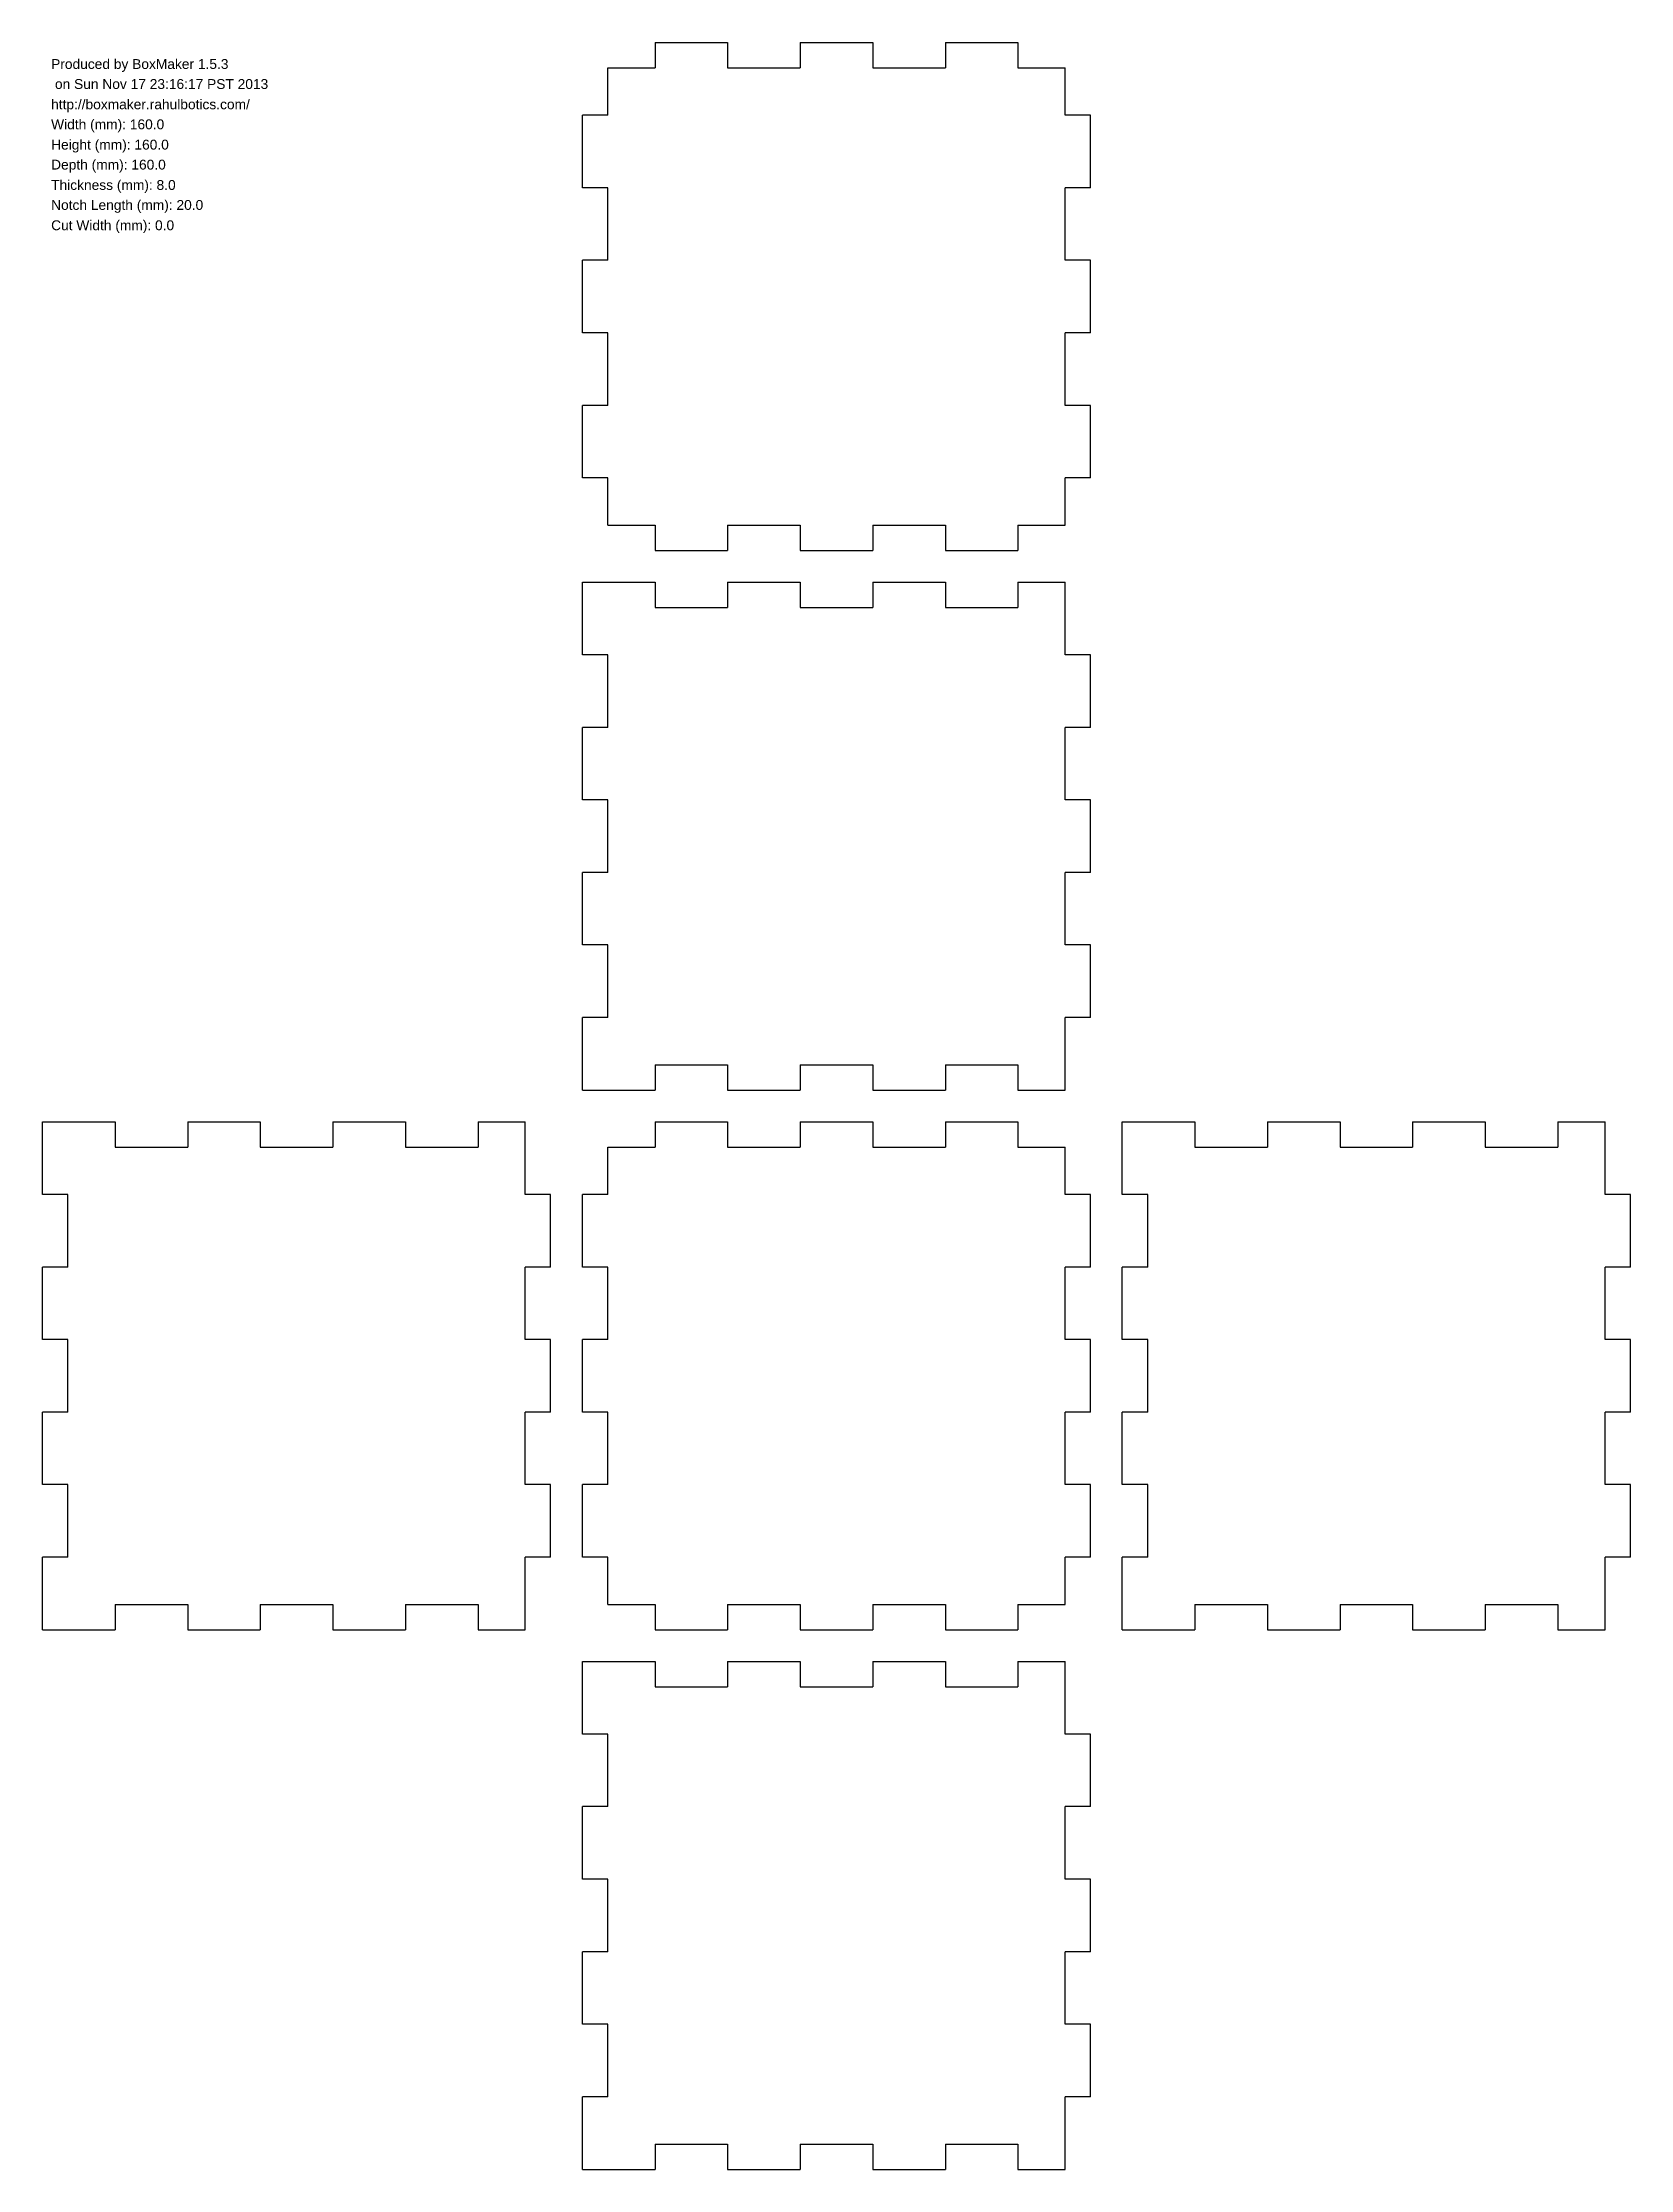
# Model space of a CAD drawing. Header units: millimetres. Extents: x 10 to 510, y 10 to 680.
import ezdxf

# ---------------------------------------------------------------- set-up
doc = ezdxf.new("R2010")
doc.units = ezdxf.units.MM

msp = doc.modelspace()

# ---------------------------------------------------------------- linework, layer by layer
at = {"layer": 'P'}
for points in [[(202.847, 680.014), (202.847, 672.006)], [(202.847, 680.014), (225.707, 680.014)], [(225.707, 680.014), (225.707, 672.006)], [(248.567, 680.014), (248.567, 672.006)], [(248.567, 680.014), (271.427, 680.014)], [(271.427, 680.014), (271.427, 672.006)], [(294.287, 680.014), (294.287, 672.006)], [(294.287, 680.014), (317.13, 680.014)], [(317.13, 680.014), (317.13, 672.006)], [(187.995, 672.006), (202.847, 672.006)], [(187.995, 657.154), (187.995, 672.006)], [(225.707, 672.006), (248.567, 672.006)], [(271.427, 672.006), (294.287, 672.006)], [(317.13, 672.006), (331.982, 672.006)], [(331.982, 657.154), (331.982, 672.006)], [(179.987, 634.294), (179.987, 657.154)], [(187.995, 657.154), (179.987, 657.154)], [(339.99, 657.154), (331.982, 657.154)], [(339.99, 634.294), (339.99, 657.154)], [(187.995, 634.294), (179.987, 634.294)], [(187.995, 611.434), (187.995, 634.294)], [(331.982, 611.434), (331.982, 634.294)], [(339.99, 634.294), (331.982, 634.294)], [(179.987, 588.574), (179.987, 611.434)], [(187.995, 611.434), (179.987, 611.434)], [(339.99, 611.434), (331.982, 611.434)], [(339.99, 588.574), (339.99, 611.434)], [(187.995, 588.574), (179.987, 588.574)], [(187.995, 565.714), (187.995, 588.574)], [(331.982, 565.714), (331.982, 588.574)], [(339.99, 588.574), (331.982, 588.574)], [(179.987, 542.872), (179.987, 565.714)], [(187.995, 565.714), (179.987, 565.714)], [(339.99, 565.714), (331.982, 565.714)], [(339.99, 542.872), (339.99, 565.714)], [(187.995, 542.872), (179.987, 542.872)], [(187.995, 528.003), (187.995, 542.872)], [(331.982, 528.003), (331.982, 542.872)], [(339.99, 542.872), (331.982, 542.872)], [(187.995, 528.003), (202.847, 528.003)], [(202.847, 528.003), (202.847, 520.012)], [(225.707, 528.003), (225.707, 520.012)], [(225.707, 528.003), (248.567, 528.003)], [(248.567, 528.003), (248.567, 520.012)], [(271.427, 528.003), (271.427, 520.012)], [(271.427, 528.003), (294.287, 528.003)], [(294.287, 528.003), (294.287, 520.012)], [(317.13, 528.003), (317.13, 520.012)], [(317.13, 528.003), (331.982, 528.003)], [(202.847, 520.012), (225.707, 520.012)], [(248.567, 520.012), (271.427, 520.012)], [(294.287, 520.012), (317.13, 520.012)], [(179.987, 510.011), (202.847, 510.011)], [(179.987, 487.151), (179.987, 510.011)], [(202.847, 510.011), (202.847, 502.003)], [(225.707, 510.011), (225.707, 502.003)], [(225.707, 510.011), (248.567, 510.011)], [(248.567, 510.011), (248.567, 502.003)], [(271.427, 510.011), (271.427, 502.003)], [(271.427, 510.011), (294.287, 510.011)], [(294.287, 510.011), (294.287, 502.003)], [(317.13, 510.011), (317.13, 502.003)], [(317.13, 510.011), (331.982, 510.011)], [(331.982, 487.151), (331.982, 510.011)], [(202.847, 502.003), (225.707, 502.003)], [(248.567, 502.003), (271.427, 502.003)], [(294.287, 502.003), (317.13, 502.003)], [(187.995, 487.151), (179.987, 487.151)], [(187.995, 464.291), (187.995, 487.151)], [(339.99, 487.151), (331.982, 487.151)], [(339.99, 464.291), (339.99, 487.151)], [(179.987, 441.431), (179.987, 464.291)], [(187.995, 464.291), (179.987, 464.291)], [(331.982, 441.431), (331.982, 464.291)], [(339.99, 464.291), (331.982, 464.291)], [(187.995, 441.431), (179.987, 441.431)], [(187.995, 418.571), (187.995, 441.431)], [(339.99, 441.431), (331.982, 441.431)], [(339.99, 418.571), (339.99, 441.431)], [(179.987, 395.728), (179.987, 418.571)], [(187.995, 418.571), (179.987, 418.571)], [(331.982, 395.728), (331.982, 418.571)], [(339.99, 418.571), (331.982, 418.571)], [(187.995, 395.728), (179.987, 395.728)], [(187.995, 372.868), (187.995, 395.728)], [(339.99, 395.728), (331.982, 395.728)], [(339.99, 372.868), (339.99, 395.728)], [(179.987, 350.008), (179.987, 372.868)], [(187.995, 372.868), (179.987, 372.868)], [(331.982, 350.008), (331.982, 372.868)], [(339.99, 372.868), (331.982, 372.868)], [(202.847, 357.999), (202.847, 350.008)], [(202.847, 357.999), (225.707, 357.999)], [(225.707, 357.999), (225.707, 350.008)], [(248.567, 357.999), (248.567, 350.008)], [(248.567, 357.999), (271.427, 357.999)], [(271.427, 357.999), (271.427, 350.008)], [(294.287, 357.999), (294.287, 350.008)], [(294.287, 357.999), (317.13, 357.999)], [(317.13, 357.999), (317.13, 350.008)], [(179.987, 350.008), (202.847, 350.008)], [(225.707, 350.008), (248.567, 350.008)], [(271.427, 350.008), (294.287, 350.008)], [(317.13, 350.008), (331.982, 350.008)], [(10.001, 340.007), (32.844, 340.007)], [(10.001, 317.147), (10.001, 340.007)], [(32.844, 340.007), (32.844, 331.999)], [(55.704, 340.007), (55.704, 331.999)], [(55.704, 340.007), (78.564, 340.007)], [(78.564, 340.007), (78.564, 331.999)], [(101.424, 340.007), (101.424, 331.999)], [(101.424, 340.007), (124.284, 340.007)], [(124.284, 340.007), (124.284, 331.999)], [(147.144, 340.007), (147.144, 331.999)], [(147.144, 340.007), (161.996, 340.007)], [(161.996, 317.147), (161.996, 340.007)], [(202.847, 340.007), (202.847, 331.999)], [(202.847, 340.007), (225.707, 340.007)], [(225.707, 340.007), (225.707, 331.999)], [(248.567, 340.007), (248.567, 331.999)], [(248.567, 340.007), (271.427, 340.007)], [(271.427, 340.007), (271.427, 331.999)], [(294.287, 340.007), (294.287, 331.999)], [(294.287, 340.007), (317.13, 340.007)], [(317.13, 340.007), (317.13, 331.999)], [(349.991, 340.007), (372.851, 340.007)], [(349.991, 317.147), (349.991, 340.007)], [(372.851, 340.007), (372.851, 331.999)], [(395.711, 340.007), (395.711, 331.999)], [(395.711, 340.007), (418.571, 340.007)], [(418.571, 340.007), (418.571, 331.999)], [(441.413, 340.007), (441.413, 331.999)], [(441.413, 340.007), (464.273, 340.007)], [(464.273, 340.007), (464.273, 331.999)], [(487.133, 340.007), (487.133, 331.999)], [(487.133, 340.007), (501.985, 340.007)], [(501.985, 317.147), (501.985, 340.007)], [(32.844, 331.999), (55.704, 331.999)], [(78.564, 331.999), (101.424, 331.999)], [(124.284, 331.999), (147.144, 331.999)], [(187.995, 331.999), (202.847, 331.999)], [(187.995, 317.147), (187.995, 331.999)], [(225.707, 331.999), (248.567, 331.999)], [(271.427, 331.999), (294.287, 331.999)], [(317.13, 331.999), (331.982, 331.999)], [(331.982, 317.147), (331.982, 331.999)], [(372.851, 331.999), (395.711, 331.999)], [(418.571, 331.999), (441.413, 331.999)], [(464.273, 331.999), (487.133, 331.999)], [(17.992, 317.147), (10.001, 317.147)], [(17.992, 294.287), (17.992, 317.147)], [(169.986, 317.147), (161.996, 317.147)], [(169.986, 294.287), (169.986, 317.147)], [(179.987, 294.287), (179.987, 317.147)], [(187.995, 317.147), (179.987, 317.147)], [(339.99, 317.147), (331.982, 317.147)], [(339.99, 294.287), (339.99, 317.147)], [(357.981, 317.147), (349.991, 317.147)], [(357.981, 294.287), (357.981, 317.147)], [(509.993, 317.147), (501.985, 317.147)], [(509.993, 294.287), (509.993, 317.147)], [(10.001, 271.427), (10.001, 294.287)], [(17.992, 294.287), (10.001, 294.287)], [(161.996, 271.427), (161.996, 294.287)], [(169.986, 294.287), (161.996, 294.287)], [(187.995, 294.287), (179.987, 294.287)], [(187.995, 271.427), (187.995, 294.287)], [(331.982, 271.427), (331.982, 294.287)], [(339.99, 294.287), (331.982, 294.287)], [(349.991, 271.427), (349.991, 294.287)], [(357.981, 294.287), (349.991, 294.287)], [(501.985, 271.427), (501.985, 294.287)], [(509.993, 294.287), (501.985, 294.287)], [(17.992, 271.427), (10.001, 271.427)], [(17.992, 248.585), (17.992, 271.427)], [(169.986, 271.427), (161.996, 271.427)], [(169.986, 248.585), (169.986, 271.427)], [(179.987, 248.585), (179.987, 271.427)], [(187.995, 271.427), (179.987, 271.427)], [(339.99, 271.427), (331.982, 271.427)], [(339.99, 248.585), (339.99, 271.427)], [(357.981, 271.427), (349.991, 271.427)], [(357.981, 248.585), (357.981, 271.427)], [(509.993, 271.427), (501.985, 271.427)], [(509.993, 248.585), (509.993, 271.427)], [(10.001, 225.725), (10.001, 248.585)], [(17.992, 248.585), (10.001, 248.585)], [(161.996, 225.725), (161.996, 248.585)], [(169.986, 248.585), (161.996, 248.585)], [(187.995, 248.585), (179.987, 248.585)], [(187.995, 225.725), (187.995, 248.585)], [(331.982, 225.725), (331.982, 248.585)], [(339.99, 248.585), (331.982, 248.585)], [(349.991, 225.725), (349.991, 248.585)], [(357.981, 248.585), (349.991, 248.585)], [(501.985, 225.725), (501.985, 248.585)], [(509.993, 248.585), (501.985, 248.585)], [(17.992, 225.725), (10.001, 225.725)], [(17.992, 202.865), (17.992, 225.725)], [(169.986, 225.725), (161.996, 225.725)], [(169.986, 202.865), (169.986, 225.725)], [(179.987, 202.865), (179.987, 225.725)], [(187.995, 225.725), (179.987, 225.725)], [(339.99, 225.725), (331.982, 225.725)], [(339.99, 202.865), (339.99, 225.725)], [(357.981, 225.725), (349.991, 225.725)], [(357.981, 202.865), (357.981, 225.725)], [(509.993, 225.725), (501.985, 225.725)], [(509.993, 202.865), (509.993, 225.725)], [(10.001, 180.005), (10.001, 202.865)], [(17.992, 202.865), (10.001, 202.865)], [(161.996, 180.005), (161.996, 202.865)], [(169.986, 202.865), (161.996, 202.865)], [(187.995, 202.865), (179.987, 202.865)], [(187.995, 188.013), (187.995, 202.865)], [(331.982, 188.013), (331.982, 202.865)], [(339.99, 202.865), (331.982, 202.865)], [(349.991, 180.005), (349.991, 202.865)], [(357.981, 202.865), (349.991, 202.865)], [(501.985, 180.005), (501.985, 202.865)], [(509.993, 202.865), (501.985, 202.865)], [(32.844, 188.013), (32.844, 180.005)], [(32.844, 188.013), (55.704, 188.013)], [(55.704, 188.013), (55.704, 180.005)], [(78.564, 188.013), (78.564, 180.005)], [(78.564, 188.013), (101.424, 188.013)], [(101.424, 188.013), (101.424, 180.005)], [(124.284, 188.013), (124.284, 180.005)], [(124.284, 188.013), (147.144, 188.013)], [(147.144, 188.013), (147.144, 180.005)], [(187.995, 188.013), (202.847, 188.013)], [(202.847, 188.013), (202.847, 180.005)], [(225.707, 188.013), (225.707, 180.005)], [(225.707, 188.013), (248.567, 188.013)], [(248.567, 188.013), (248.567, 180.005)], [(271.427, 188.013), (271.427, 180.005)], [(271.427, 188.013), (294.287, 188.013)], [(294.287, 188.013), (294.287, 180.005)], [(317.13, 188.013), (317.13, 180.005)], [(317.13, 188.013), (331.982, 188.013)], [(372.851, 188.013), (372.851, 180.005)], [(372.851, 188.013), (395.711, 188.013)], [(395.711, 188.013), (395.711, 180.005)], [(418.571, 188.013), (418.571, 180.005)], [(418.571, 188.013), (441.413, 188.013)], [(441.413, 188.013), (441.413, 180.005)], [(464.273, 188.013), (464.273, 180.005)], [(464.273, 188.013), (487.133, 188.013)], [(487.133, 188.013), (487.133, 180.005)], [(10.001, 180.005), (32.844, 180.005)], [(55.704, 180.005), (78.564, 180.005)], [(101.424, 180.005), (124.284, 180.005)], [(147.144, 180.005), (161.996, 180.005)], [(202.847, 180.005), (225.707, 180.005)], [(248.567, 180.005), (271.427, 180.005)], [(294.287, 180.005), (317.13, 180.005)], [(349.991, 180.005), (372.851, 180.005)], [(395.711, 180.005), (418.571, 180.005)], [(441.413, 180.005), (464.273, 180.005)], [(487.133, 180.005), (501.985, 180.005)], [(179.987, 170.004), (202.847, 170.004)], [(179.987, 147.144), (179.987, 170.004)], [(202.847, 170.004), (202.847, 162.013)], [(225.707, 170.004), (225.707, 162.013)], [(225.707, 170.004), (248.567, 170.004)], [(248.567, 170.004), (248.567, 162.013)], [(271.427, 170.004), (271.427, 162.013)], [(271.427, 170.004), (294.287, 170.004)], [(294.287, 170.004), (294.287, 162.013)], [(317.13, 170.004), (317.13, 162.013)], [(317.13, 170.004), (331.982, 170.004)], [(331.982, 147.144), (331.982, 170.004)], [(202.847, 162.013), (225.707, 162.013)], [(248.567, 162.013), (271.427, 162.013)], [(294.287, 162.013), (317.13, 162.013)], [(187.995, 147.144), (179.987, 147.144)], [(187.995, 124.301), (187.995, 147.144)], [(339.99, 147.144), (331.982, 147.144)], [(339.99, 124.301), (339.99, 147.144)], [(179.987, 101.441), (179.987, 124.301)], [(187.995, 124.301), (179.987, 124.301)], [(331.982, 101.441), (331.982, 124.301)], [(339.99, 124.301), (331.982, 124.301)], [(187.995, 101.441), (179.987, 101.441)], [(187.995, 78.581), (187.995, 101.441)], [(339.99, 101.441), (331.982, 101.441)], [(339.99, 78.581), (339.99, 101.441)], [(179.987, 55.721), (179.987, 78.581)], [(187.995, 78.581), (179.987, 78.581)], [(331.982, 55.721), (331.982, 78.581)], [(339.99, 78.581), (331.982, 78.581)], [(187.995, 55.721), (179.987, 55.721)], [(187.995, 32.861), (187.995, 55.721)], [(339.99, 55.721), (331.982, 55.721)], [(339.99, 32.861), (339.99, 55.721)], [(179.987, 10.001), (179.987, 32.861)], [(187.995, 32.861), (179.987, 32.861)], [(331.982, 10.001), (331.982, 32.861)], [(339.99, 32.861), (331.982, 32.861)], [(202.847, 18.009), (202.847, 10.001)], [(202.847, 18.009), (225.707, 18.009)], [(225.707, 18.009), (225.707, 10.001)], [(248.567, 18.009), (248.567, 10.001)], [(248.567, 18.009), (271.427, 18.009)], [(271.427, 18.009), (271.427, 10.001)], [(294.287, 18.009), (294.287, 10.001)], [(294.287, 18.009), (317.13, 18.009)], [(317.13, 18.009), (317.13, 10.001)], [(179.987, 10.001), (202.847, 10.001)], [(225.707, 10.001), (248.567, 10.001)], [(271.427, 10.001), (294.287, 10.001)], [(317.13, 10.001), (331.982, 10.001)]]:
    msp.add_lwpolyline(points, dxfattribs=at)

# ---------------------------------------------------------------- texts
at = {"layer": 'T', "char_height": 3.1, "attachment_point": 1}
for s, insert in [('{\\fArial|b0|i0|c0|p18;Produced by BoxMaker 1.5.3}', (12.7, 674.8)), ('{\\fArial|b0|i0|c0|p18;on Sun Nov 17 23:16:17 PST 2013}', (13.9, 668.5)), ('{\\fArial|b0|i0|c0|p18;http://boxmaker.rahulbotics.com/}', (12.7, 662.1)), ('{\\fArial|b0|i0|c0|p18;Width (mm): 160.0}', (12.7, 655.8)), ('{\\fArial|b0|i0|c0|p18;Height (mm): 160.0}', (12.7, 649.4)), ('{\\fArial|b0|i0|c0|p18;Depth (mm): 160.0}', (12.7, 643.1)), ('{\\fArial|b0|i0|c0|p18;Thickness (mm): 8.0}', (12.7, 636.7)), ('{\\fArial|b0|i0|c0|p18;Notch Length (mm): 20.0}', (12.7, 630.4)), ('{\\fArial|b0|i0|c0|p18;Cut Width (mm): 0.0}', (12.7, 624))]:
    msp.add_mtext(s, dxfattribs=dict(at, insert=insert))

doc.saveas('drawing.dxf')
